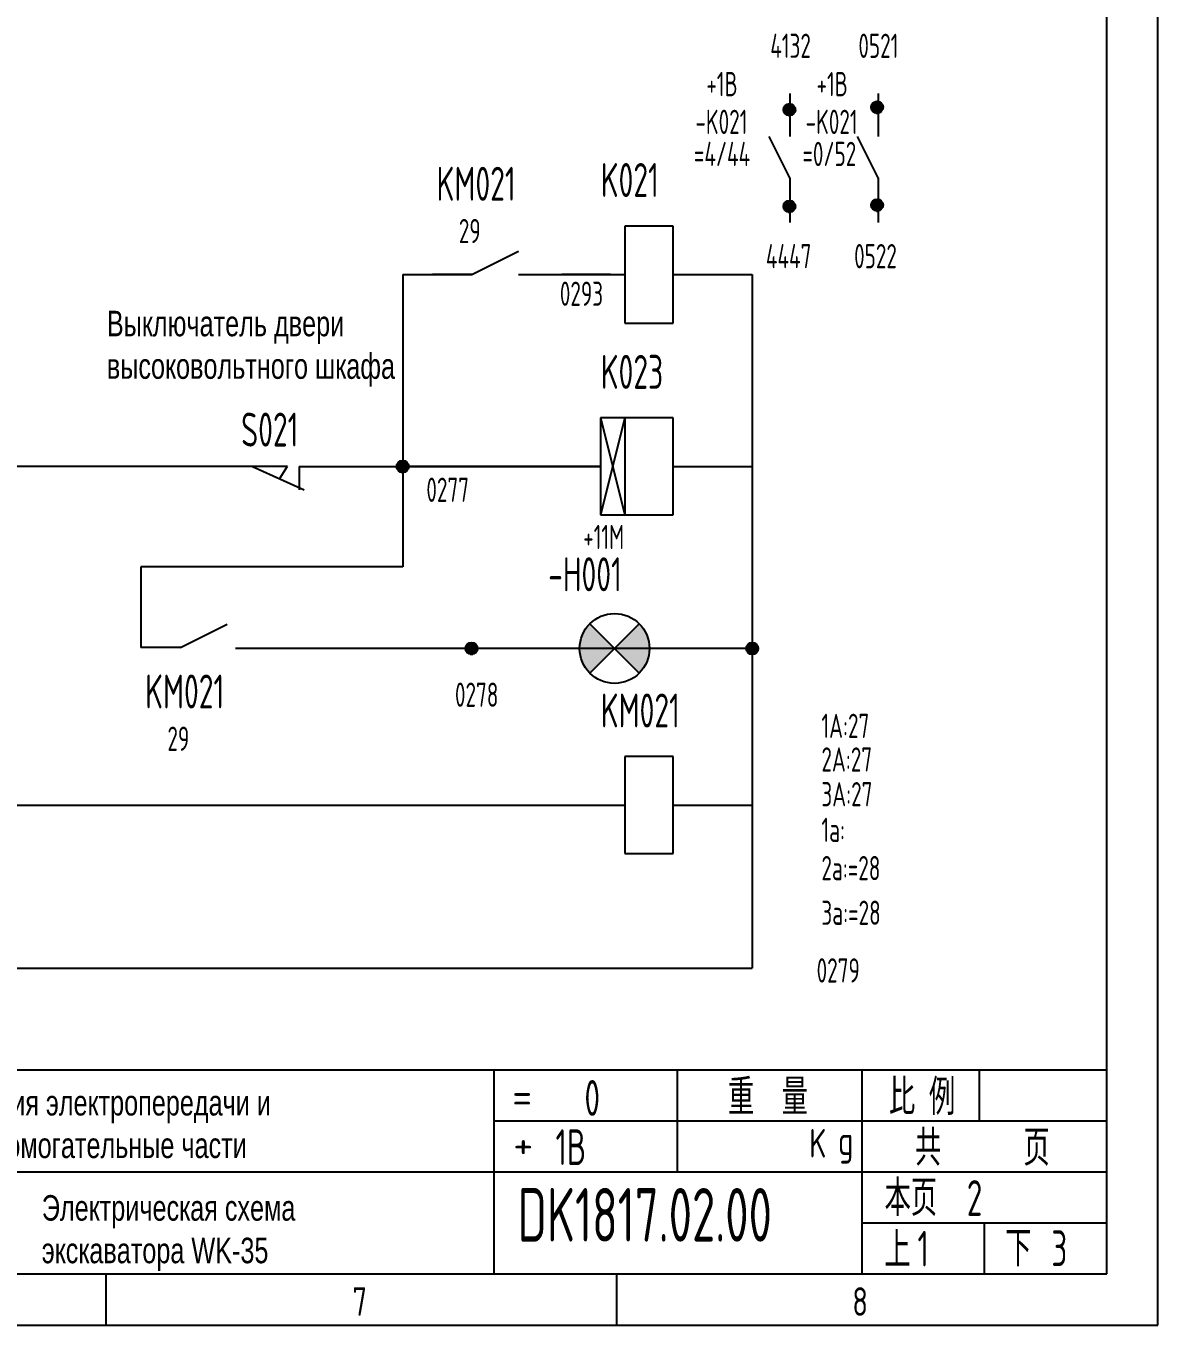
# Model space of a CAD drawing. Header units: millimetres. Extents: x 743 to 25007, y -5378 to 2245.
# Drawn here: x 5111 to 5221.9, y -237 to -109.8 of the extents above; entities that cross this region are included whole.
import ezdxf
from ezdxf.enums import TextEntityAlignment as Align

# ---------------------------------------------------------------- set-up
doc = ezdxf.new("R2010")
doc.units = ezdxf.units.MM
doc.header["$LTSCALE"] = 10
doc.header["$MEASUREMENT"] = 0
for name, color, linetype in [('01', 7, 'Continuous'), ('11', 3, 'Continuous'), ('CONTINUOUS', 7, 'Continuous')]:
    doc.layers.add(name, color=color, linetype=linetype)
doc.styles.add('ROMAN', font='ROMANC.shx', dxfattribs={"width": 0.7, "height": 0.7})
doc.styles.get("Standard").update_dxf_attribs({"font": 'isocp', "width": 0.707, "bigfont": 'intecad.shx'})
pattern_1 = [(0, (4397.3608, -343.4023), (0, 0.663575), [0.4826, -0.180975]), (90, (4397.3608, -343.4023), (-0.663575, 4e-17), [0.4826, -0.180975])]
pattern_2 = [(0, (4396.385304, -330.60084), (0, 0.0663575), [0.04826, -0.0180975]), (90, (4396.385304, -330.60084), (-0.0663575, 4e-18), [0.04826, -0.0180975])]
pattern_3 = [(0, (4397.3608, -333.9393), (0, 0.663575), [0.4826, -0.180975]), (90, (4397.3608, -333.9393), (-0.663575, 4e-17), [0.4826, -0.180975])]
pattern_4 = [(0, (4396.385304, -321.137804), (0, 0.0663575), [0.04826, -0.0180975]), (90, (4396.385304, -321.137804), (-0.0663575, 4e-18), [0.04826, -0.0180975])]
pattern_5 = [(0, (4405.9565, -343.2778), (0, 0.663575), [0.4826, -0.180975]), (90, (4405.9565, -343.2778), (-0.663575, 4e-17), [0.4826, -0.180975])]
pattern_6 = [(0, (4404.981016, -330.47633), (0, 0.0663575), [0.04826, -0.0180975]), (90, (4404.981016, -330.47633), (-0.0663575, 4e-18), [0.04826, -0.0180975])]
pattern_7 = [(0, (4405.9565, -333.69025), (0, 0.663575), [0.4826, -0.180975]), (90, (4405.9565, -333.69025), (-0.663575, 4e-17), [0.4826, -0.180975])]
pattern_8 = [(0, (4404.981016, -320.88878), (0, 0.0663575), [0.04826, -0.0180975]), (90, (4404.981016, -320.88878), (-0.0663575, 4e-18), [0.04826, -0.0180975])]

msp = doc.modelspace()

# ---------------------------------------------------------------- hatches: boundary and pattern name
h = msp.add_hatch()
h.set_pattern_fill('ANGLE', scale=0.0095, style=0)
h.set_pattern_definition([(0, (4365.26022, -373.89007), (0, 0.0663575), [0.04826, -0.0180975]), (90, (4365.26022, -373.89007), (-0.0663575, 4e-18), [0.04826, -0.0180975])])
h.paths.add_polyline_path([(5154.05, -170.79, 1), (5155.23, -170.79, 1)])
h = msp.add_hatch()
h.set_pattern_fill('ANGLE', scale=0.095, style=0)
h.set_pattern_definition([(0, (4366.2357, -386.69154), (0, 0.663575), [0.4826, -0.180975]), (90, (4366.2357, -386.69154), (-0.663575, 4e-17), [0.4826, -0.180975])])
h.paths.add_polyline_path([(5154.05, -170.79, 1), (5155.23, -170.79, 1)])
h = msp.add_hatch()
h.set_pattern_fill('ANGLE', scale=0.095, style=0)
h.set_pattern_definition([(0, (4393.73145, -386.70825), (0, 0.663575), [0.4826, -0.180975]), (90, (4393.73145, -386.70825), (-0.663575, 4e-17), [0.4826, -0.180975])])
h.paths.add_polyline_path([(5181.55, -170.8, 1), (5182.73, -170.8, 1)])
h = msp.add_hatch()
h.set_pattern_fill('ANGLE', scale=0.0095, style=0)
h.set_pattern_definition([(0, (4392.755956, -373.906785), (0, 0.0663575), [0.04826, -0.0180975]), (90, (4392.755956, -373.906785), (-0.0663575, 4e-18), [0.04826, -0.0180975])])
h.paths.add_polyline_path([(5181.55, -170.8, 1), (5182.73, -170.8, 1)])
at = {"layer": '01', "ltscale": 5}
h = msp.add_hatch(color=256, dxfattribs=at)
h.paths.add_polyline_path([(5168.65, -170.79), (5166.24, -168.37, 0.198912), (5165.23, -170.79)])
h.paths.add_polyline_path([(5166.24, -173.2), (5168.65, -170.79), (5165.23, -170.79, 0.198912)])
h.paths.add_polyline_path([(5171.07, -173.2, 0.198912), (5172.07, -170.79), (5168.65, -170.79)])
h.paths.add_polyline_path([(5168.65, -170.79), (5172.07, -170.79, 0.198912), (5171.07, -168.37)])
at = {"layer": 'CONTINUOUS'}
h = msp.add_hatch(dxfattribs=at)
h.set_pattern_fill('ANGLE', color=256, scale=0.095, style=0)
h.set_pattern_definition(pattern_3)
h.paths.add_polyline_path([(5185.18, -118.03, 1), (5186.36, -118.03, 1)])
h = msp.add_hatch(dxfattribs=at)
h.set_pattern_fill('ANGLE', color=256, scale=0.0095, style=0)
h.set_pattern_definition(pattern_4)
h.paths.add_polyline_path([(5185.18, -118.03, 1), (5186.36, -118.03, 1)])
h = msp.add_hatch(dxfattribs=at)
h.set_pattern_fill('ANGLE', color=256, scale=0.095, style=0)
h.set_pattern_definition(pattern_3)
h.paths.add_polyline_path([(5185.18, -118.03, 1), (5186.36, -118.03, 1)])
h = msp.add_hatch(dxfattribs=at)
h.set_pattern_fill('ANGLE', color=256, scale=0.0095, style=0)
h.set_pattern_definition(pattern_4)
h.paths.add_polyline_path([(5185.18, -118.03, 1), (5186.36, -118.03, 1)])
h = msp.add_hatch(dxfattribs=at)
h.set_pattern_fill('ANGLE', color=256, scale=0.095, style=0)
h.set_pattern_definition(pattern_7)
h.paths.add_polyline_path([(5193.77, -117.79, 1), (5194.95, -117.79, 1)])
h = msp.add_hatch(dxfattribs=at)
h.set_pattern_fill('ANGLE', color=256, scale=0.0095, style=0)
h.set_pattern_definition(pattern_8)
h.paths.add_polyline_path([(5193.77, -117.79, 1), (5194.95, -117.79, 1)])
h = msp.add_hatch(dxfattribs=at)
h.set_pattern_fill('ANGLE', color=256, scale=0.095, style=0)
h.set_pattern_definition(pattern_7)
h.paths.add_polyline_path([(5193.77, -117.79, 1), (5194.95, -117.79, 1)])
h = msp.add_hatch(dxfattribs=at)
h.set_pattern_fill('ANGLE', color=256, scale=0.0095, style=0)
h.set_pattern_definition(pattern_8)
h.paths.add_polyline_path([(5193.77, -117.79, 1), (5194.95, -117.79, 1)])
h = msp.add_hatch(dxfattribs=at)
h.set_pattern_fill('ANGLE', color=256, scale=0.095, style=0)
h.set_pattern_definition(pattern_1)
h.paths.add_polyline_path([(5185.18, -127.5, 1), (5186.36, -127.5, 1)])
h = msp.add_hatch(dxfattribs=at)
h.set_pattern_fill('ANGLE', color=256, scale=0.0095, style=0)
h.set_pattern_definition(pattern_2)
h.paths.add_polyline_path([(5185.18, -127.5, 1), (5186.36, -127.5, 1)])
h = msp.add_hatch(dxfattribs=at)
h.set_pattern_fill('ANGLE', color=256, scale=0.095, style=0)
h.set_pattern_definition(pattern_1)
h.paths.add_polyline_path([(5185.18, -127.5, 1), (5186.36, -127.5, 1)])
h = msp.add_hatch(dxfattribs=at)
h.set_pattern_fill('ANGLE', color=256, scale=0.0095, style=0)
h.set_pattern_definition(pattern_2)
h.paths.add_polyline_path([(5185.18, -127.5, 1), (5186.36, -127.5, 1)])
h = msp.add_hatch(dxfattribs=at)
h.set_pattern_fill('ANGLE', color=256, scale=0.095, style=0)
h.set_pattern_definition(pattern_5)
h.paths.add_polyline_path([(5193.77, -127.37, 1), (5194.95, -127.37, 1)])
h = msp.add_hatch(dxfattribs=at)
h.set_pattern_fill('ANGLE', color=256, scale=0.0095, style=0)
h.set_pattern_definition(pattern_6)
h.paths.add_polyline_path([(5193.77, -127.37, 1), (5194.95, -127.37, 1)])
h = msp.add_hatch(dxfattribs=at)
h.set_pattern_fill('ANGLE', color=256, scale=0.095, style=0)
h.set_pattern_definition(pattern_5)
h.paths.add_polyline_path([(5193.77, -127.37, 1), (5194.95, -127.37, 1)])
h = msp.add_hatch(dxfattribs=at)
h.set_pattern_fill('ANGLE', color=256, scale=0.0095, style=0)
h.set_pattern_definition(pattern_6)
h.paths.add_polyline_path([(5193.77, -127.37, 1), (5194.95, -127.37, 1)])
h = msp.add_hatch(dxfattribs=at)
h.set_pattern_fill('ANGLE', color=256, scale=0.0095, style=0)
h.set_pattern_definition([(0, (4358.52174, -356.07485), (0, 0.0663575), [0.04826, -0.0180975]), (90, (4358.52174, -356.07485), (-0.0663575, 4e-18), [0.04826, -0.0180975])])
h.paths.add_polyline_path([(5147.31, -152.97, 1), (5148.49, -152.97, 1)])
h = msp.add_hatch(dxfattribs=at)
h.set_pattern_fill('ANGLE', color=256, scale=0.095, style=0)
h.set_pattern_definition([(0, (4359.49723, -368.8763), (0, 0.663575), [0.4826, -0.180975]), (90, (4359.49723, -368.8763), (-0.663575, 4e-17), [0.4826, -0.180975])])
h.paths.add_polyline_path([(5147.31, -152.97, 1), (5148.49, -152.97, 1)])

# ---------------------------------------------------------------- linework, layer by layer
for p, q in [((5169.65, -148.22), (5167.27, -148.22)), ((5167.27, -148.22), (5167.27, -157.72)), ((5167.27, -148.22), (5169.65, -157.72)), ((5169.65, -148.22), (5167.27, -157.72)), ((5167.27, -157.72), (5169.65, -157.72)), ((5089.35, -186.13), (5169.65, -186.13)), ((5174.4, -186.13), (5182.12, -186.13)), ((4965.3, -202.11), (5182.12, -202.11)), ((5096.87, -222.05), (5156.87, -222.05))]:
    msp.add_line(p, q)
at = {"color": 7}
for centre in [(5154.64, -170.79), (5182.14, -170.8)]:
    msp.add_circle(centre, 0.59, dxfattribs=at)
at = {"layer": '01', "ltscale": 5}
for p, q in [((5166.24, -173.2), (5171.07, -168.37)), ((5166.24, -168.37), (5171.07, -173.2))]:
    msp.add_line(p, q, dxfattribs=at)
msp.add_circle((5168.65, -170.79), 3.42, dxfattribs=at)
at = {"layer": 'CONTINUOUS', "color": 3}
for p, q in [((5221.87, -237.05), (5221.87, 59.95)), ((4801.87, -237.05), (5221.87, -237.05))]:
    msp.add_line(p, q, dxfattribs=at)
at = {"layer": 'CONTINUOUS'}
for p, q in [((5216.87, -232.05), (5216.87, 39.95)), ((5185.83, -116.43), (5185.83, -120.65)), ((5185.83, -116.43), (5185.83, -120.65)), ((5194.46, -116.43), (5194.46, -120.65)), ((5194.46, -116.43), (5194.46, -120.65)), ((5185.83, -124.7), (5183.8, -120.65)), ((5185.83, -124.7), (5183.8, -120.65)), ((5194.46, -124.7), (5192.43, -120.65)), ((5194.46, -124.7), (5192.43, -120.65)), ((5185.83, -124.7), (5185.83, -129.07)), ((5185.83, -124.7), (5185.83, -129.07)), ((5194.46, -124.7), (5194.46, -129.07)), ((5194.46, -124.7), (5194.46, -129.07)), ((5169.65, -129.43), (5169.65, -138.93)), ((5174.4, -129.43), (5169.65, -129.43)), ((5174.4, -134.18), (5174.4, -129.43)), ((5154.68, -134.18), (5159.24, -131.9)), ((5147.9, -134.18), (5147.9, -162.79)), ((5147.9, -134.18), (5154.68, -134.18)), ((5154.68, -134.18), (5150.82, -134.18)), ((5159.24, -134.18), (5169.65, -134.18)), ((5168.25, -134.18), (5163.48, -134.18)), ((5164.08, -134.18), (5169.65, -134.18)), ((5174.4, -134.18), (5182.12, -134.18)), ((5174.4, -134.18), (5178.07, -134.18)), ((5174.4, -134.18), (5177.26, -134.18)), ((5174.4, -138.93), (5174.4, -134.18)), ((5182.12, -134.18), (5182.12, -202.11)), ((5169.65, -138.93), (5174.4, -138.93)), ((5174.4, -148.22), (5169.65, -148.22)), ((5169.65, -148.22), (5169.65, -157.72)), ((5174.4, -152.97), (5174.4, -148.22)), ((5136.62, -152.97), (5109.39, -152.97)), ((5133.19, -152.97), (5138.24, -155.25)), ((5136.6, -152.97), (5135.87, -154.12)), ((5137.75, -152.97), (5164.83, -152.97)), ((5137.75, -152.97), (5137.75, -155.25)), ((5147.9, -152.97), (5167.27, -152.97)), ((5164.83, -152.97), (5147.9, -152.97)), ((5167.27, -152.97), (5163.48, -152.97)), ((5164.08, -152.97), (5167.27, -152.97)), ((5174.4, -157.72), (5174.4, -152.97)), ((5174.4, -152.97), (5177.26, -152.97)), ((5174.4, -152.97), (5182.12, -152.97)), ((5174.4, -152.97), (5178.07, -152.97)), ((5169.65, -157.72), (5174.4, -157.72)), ((5147.9, -162.79), (5122.27, -162.79)), ((5122.27, -162.79), (5122.27, -170.71)), ((5126.14, -170.71), (5130.7, -168.43)), ((5126.14, -170.71), (5122.27, -170.71)), ((5182.12, -170.79), (5131.53, -170.79)), ((5174.4, -181.38), (5169.65, -181.38)), ((5169.65, -181.38), (5169.65, -190.88)), ((5174.4, -186.13), (5174.4, -181.38)), ((5174.4, -190.88), (5174.4, -186.13)), ((5174.4, -186.13), (5177.26, -186.13)), ((5174.4, -186.13), (5182.12, -186.13)), ((5174.4, -186.13), (5178.07, -186.13)), ((5169.65, -190.88), (5174.4, -190.88)), ((5204.37, -212.05), (5204.37, -217.05)), ((5204.87, -232.05), (5204.87, -227.05)), ((4821.87, -232.05), (5216.87, -232.05))]:
    msp.add_line(p, q, dxfattribs=at)
at = {"layer": 'CONTINUOUS', "linetype": 'Continuous'}
for p, q in [((4821.87, -212.05), (5216.87, -212.05)), ((5156.87, -232.05), (5156.87, -212.05)), ((5174.77, -212.05), (5174.77, -222.05)), ((5192.87, -212.05), (5192.87, -232.05)), ((5156.87, -217.05), (5216.87, -217.05)), ((5156.87, -222.05), (5216.87, -222.05)), ((5192.87, -227.05), (5216.87, -227.05)), ((5118.87, -237.05), (5118.87, -232.05)), ((5168.87, -237.05), (5168.87, -232.05))]:
    msp.add_line(p, q, dxfattribs=at)
at = {"layer": 'CONTINUOUS'}
for centre in [(5185.77, -118.03), (5185.77, -118.03), (5194.36, -117.79), (5194.36, -117.79), (5185.77, -127.5), (5185.77, -127.5), (5194.36, -127.37), (5194.36, -127.37), (5147.9, -152.97)]:
    msp.add_circle(centre, 0.59, dxfattribs=at)

# ---------------------------------------------------------------- texts
at = {"width": 0.707}
for s, height, p in [('0278', 2.375, (5153.02, -176.51)), ('29', 2.375, (5124.86, -180.82)), ('3a:=28', 2.375, (5188.91, -197.86)), ('0279', 2.375, (5188.44, -203.51)), ('     0', 3.5, (5158.63, -216.56)), ('1B', 3.5, (5162.87, -221.38)), ('2', 3.5, (5203.15, -226.36)), ('1', 3.5, (5198.32, -231.33)), ('3', 3.5, (5211.43, -231.28))]:
    msp.add_text(s, height=height, dxfattribs=at).set_placement(p)
at = {"char_height": 2.5, "attachment_point": 1}
for s, insert, width in [('{\\fArial|b0|i0|c204|p34;Выключатель двери высоковольтного шкафа\\~}', (5118.93, -137.72), 29.8428), ('{\\fArial|b0|i0|c204|p34;Линия электропередачи и вспомогательные части\\~}', (5105.2, -214.03), 35.3915), ('{\\fArial|b0|i0|c204|p34;\\C3;Электрическая схема экскаватора WK-35}', (5112.56, -224.33), 35.3915)]:
    msp.add_mtext(s, dxfattribs=dict(at, insert=insert, width=width))
at = {"layer": '11', "width": 0.707}
msp.add_text('DK1817.02.00', height=5.25, dxfattribs=at).set_placement((5159.15, -228.88))
at = {"layer": 'CONTINUOUS', "width": 0.707}
for s, height, p in [('4132', 2.375, (5183.9, -112.96)), ('0521', 2.375, (5192.53, -112.96)), ('0521', 2.375, (5192.53, -112.96)), ('+1B', 2.375, (5177.64, -116.71)), ('+1B', 2.375, (5177.64, -116.71)), ('+1B', 2.375, (5188.43, -116.71)), ('+1B', 2.375, (5188.43, -116.71)), ('-K021', 2.375, (5176.57, -120.41)), ('-K021', 2.375, (5176.57, -120.41)), ('-K021', 2.375, (5187.36, -120.41)), ('-K021', 2.375, (5187.36, -120.41)), ('=4/44', 2.375, (5176.42, -123.55)), ('=4/44', 2.375, (5176.42, -123.55)), ('=0/52', 2.375, (5187.05, -123.55)), ('=0/52', 2.375, (5187.05, -123.55)), ('K021', 3.325, (5167.3, -126.58)), ('KM021', 3.325, (5151.22, -126.95)), ('29', 2.375, (5153.4, -131.1)), ('4447', 2.375, (5183.47, -133.56)), ('0522', 2.375, (5192.11, -133.56)), ('0522', 2.375, (5192.11, -133.56)), ('0293', 2.375, (5163.29, -137.24)), ('K023', 3.325, (5167.3, -145.37)), ('S021', 3.325, (5132.08, -151.02)), ('0277', 2.375, (5150.22, -156.44)), ('+11M', 2.375, (5165.58, -161.06)), ('-H001', 3.325, (5162.15, -165.19)), ('KM021', 3.325, (5122.68, -176.67)), ('KM021', 3.325, (5167.3, -178.53)), ('1A:27', 2.375, (5188.91, -179.56)), ('2A:27', 2.375, (5188.91, -182.85)), ('3A:27', 2.375, (5188.91, -186.25)), ('1a:', 2.375, (5188.91, -189.74)), ('2a:=28', 2.375, (5188.91, -193.49))]:
    msp.add_text(s, height=height, dxfattribs=at).set_placement(p)
at = {"layer": 'CONTINUOUS', "width": 0.67}
for s, p in [('重  量', (5183.67, -214.55)), ('比 例', (5198.77, -214.55)), ('共      页', (5204.67, -219.54)), ('本页', (5197.67, -224.44)), ('上', (5196.37, -229.53)), ('下', (5208.2, -229.53))]:
    msp.add_text(s, height=3.5, dxfattribs=at).set_placement(p, align=Align.MIDDLE)
at = {"layer": 'CONTINUOUS', "linetype": 'Continuous', "style": 'ROMAN'}
for s, p in [('=', (5158.61, -216)), ('+', (5158.71, -220.73))]:
    msp.add_text(s, height=2.8, dxfattribs=at).set_placement(p)
at = {"layer": 'CONTINUOUS', "linetype": 'Continuous', "style": 'ROMAN', "width": 0.7}
for s, p in [('K', (5187.71, -220.65)), ('g', (5190.54, -220.39)), ('7', (5142.98, -236.15)), ('8', (5191.93, -236.15))]:
    msp.add_text(s, height=2.8, dxfattribs=at).set_placement(p)

doc.saveas('drawing.dxf')
